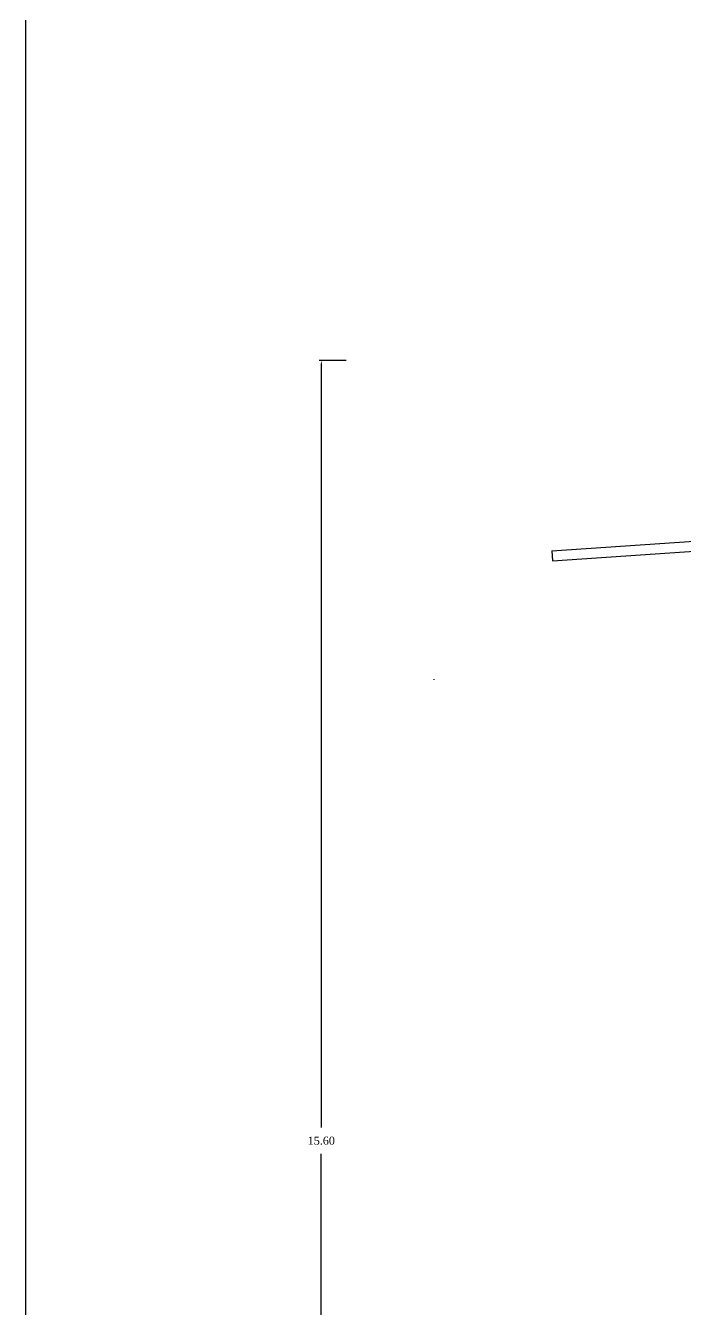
# Model space of a CAD drawing. Header units: metres. Extents: x 31037 to 31490, y -4422 to -3483.
# Drawn here: x 31162.57 to 31169.16, y -4407.9 to -4395.07 of the extents above; entities that cross this region are included whole.
import ezdxf

# ---------------------------------------------------------------- set-up
doc = ezdxf.new("R2010")
doc.units = ezdxf.units.M
doc.header["$LTSCALE"] = 30
doc.header["$MEASUREMENT"] = 0
doc.header["$PDMODE"] = 34
doc.layers.get('0').update_dxf_attribs({"color": 30, "lineweight": 40})
doc.layers.add('BLK_1_HT_OF_BLDG', color=5, linetype='Continuous')
doc.layers.add('JSC-U-Steel', color=21, linetype='Continuous')
doc.layers.add('DIM', color=5, linetype='Continuous', lineweight=25)
doc.styles.get("Standard").update_dxf_attribs({"font": 'times.ttf', "height": 0.05})
doc.dimstyles.new('Standard$0', dxfattribs={"dimtxt": 0.08, "dimasz": 0.05, "dimexe": 0.02, "dimexo": 0.05, "dimgap": 0.09, "dimtad": 0, "dimtih": 1, "dimtoh": 1, "dimzin": 0, "dimdsep": 46, "dimtxsty": 'Standard', "dimcen": 0.09, "dimclrd": 7, "dimclre": 7, "dimclrt": 7, "dimadec": 0, "dimazin": 0, "dimtfac": 1, "dimtofl": 0, "dimtmove": 0, "dimatfit": 3, "dimfxl": 0, "dimtolj": 1, "dimtzin": 0, "dimarcsym": 0})

# ---------------------------------------------------------------- blocks, each defined once
blk = doc.blocks.new('*D101')
at = {"layer": 'BLK_1_HT_OF_BLDG', "color": 5, "lineweight": -2}
for p, q in [((31165.777, -4398.418), (31165.507, -4398.418)), ((31165.527, -4398.468), (31165.527, -4406.087)), ((31165.527, -4413.968), (31165.527, -4406.349)), ((31165.777, -4414.018), (31165.507, -4414.018))]:
    blk.add_line(p, q, dxfattribs=at)
at = {"layer": 'BLK_1_HT_OF_BLDG', "color": 5, "lineweight": 30}
for points in [[(31165.519, -4398.468), (31165.536, -4398.468), (31165.527, -4398.418)], [(31165.519, -4413.968), (31165.536, -4413.968), (31165.527, -4414.018)]]:
    blk.add_solid(points, dxfattribs=at)
at = {"layer": 'Defpoints', "color": 0, "lineweight": 30}
for p in [(31195.409, -4398.418), (31165.527, -4414.018), (31195.409, -4414.018)]:
    blk.add_point(p, dxfattribs=at)
at = {"layer": 'BLK_1_HT_OF_BLDG', "color": 5, "lineweight": 0, "insert": (31165.527, -4406.218), "char_height": 0.08, "attachment_point": 5}
blk.add_mtext('\\A1;15.60', dxfattribs=at)

msp = doc.modelspace()

# ---------------------------------------------------------------- linework, layer by layer
at = {"color": 0, "lineweight": 25}
msp.add_line((31167.82867, -4400.32318), (31167.83556, -4400.42294), dxfattribs=at)
for points in [[(31167.82867, -4400.32318), (31195.40861, -4398.41783), (31224.35861, -4400.41783), (31260.50861, -4398.41783), (31295.28496, -4400.34183)], [(31167.83556, -4400.42294), (31195.40861, -4398.51807), (31224.35792, -4400.51802), (31260.50861, -4398.51798), (31295.27944, -4400.44168)]]:
    msp.add_lwpolyline(points, dxfattribs=at)
at = {"layer": 'DIM', "color": 0, "lineweight": 25}
msp.add_lwpolyline([(31162.57356, -4421.53702), (31162.57356, -4368.60832), (31313.93304, -4368.60832), (31313.93304, -4421.53702)], close=True, dxfattribs=at)
at = {"layer": 'JSC-U-Steel', "color": 0, "lineweight": 25, "elevation": 0.00005}
msp.add_lwpolyline([(31166.65393, -4401.61139), (31166.65413, -4401.60323)], dxfattribs=at)

# ---------------------------------------------------------------- dimensions: what is measured, and where the dimension line sits
at = {"layer": 'BLK_1_HT_OF_BLDG', "color": 5, "lineweight": 0}
dim = msp.add_linear_dim(base=(31165.52744, -4414.01783), p1=(31195.40861, -4398.41783), p2=(31195.40861, -4414.01783), angle=90, dimstyle='Standard$0', override={"dimclrd": 5, "dimclre": 5, "dimclrt": 5, "dimfxl": 0.25, "dimfxlon": 1, "dimarcsym": 2}, dxfattribs=at)
dim.commit()
dim.dimension.update_dxf_attribs({"geometry": '*D101', "text_midpoint": (31165.52744, -4406.21783)})

doc.saveas('drawing.dxf')
